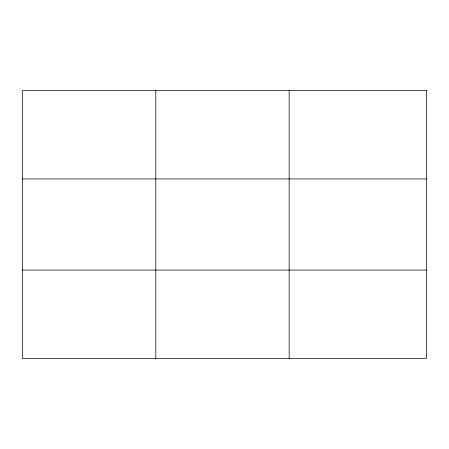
<?xml version="1.0" encoding="UTF-8"?>
<svg xmlns="http://www.w3.org/2000/svg" width="449" height="449" viewBox="0 0 449 449"><rect width="100%" height="100%" fill="white"/><g stroke="black" fill="none" stroke-linecap="round" stroke-linejoin="round"><path stroke-width="0.67" d="M155.803 358.493L155.803 90.507M289.156 358.493L289.156 90.507M22.45 178.943L426.55 178.943M22.45 270.057L426.55 270.057M426.55 90.507L426.55 358.493L22.45 358.493L22.45 90.507L426.55 90.507"/></g></svg>
